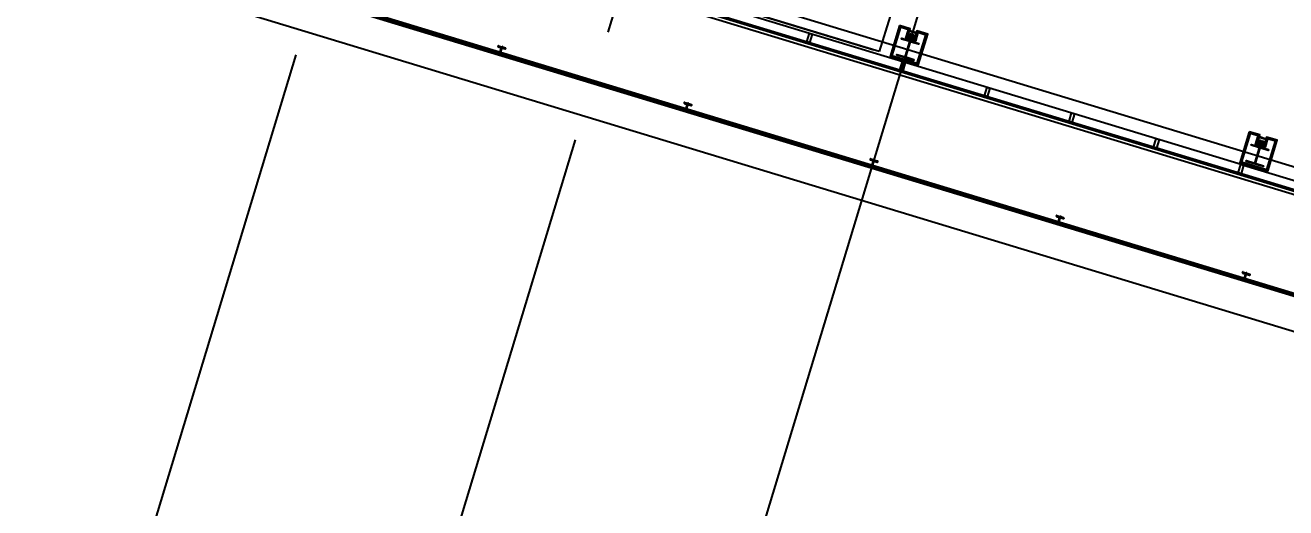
# Model space of a CAD drawing. Header units: metres. Extents: x 854089 to 1083578, y 553449 to 701949.
# Drawn here: x 928750 to 950140, y 584462 to 592639 of the extents above; entities that cross this region are included whole.
import ezdxf

# ---------------------------------------------------------------- set-up
doc = ezdxf.new("R2010")
doc.units = ezdxf.units.M
doc.header["$LTSCALE"] = 300
doc.linetypes.add('CENTER', pattern=[50.8, 31.75, -6.35, 6.35, -6.35])
doc.linetypes.add('업무시설_xr-base$0$CONTINOUS', pattern=[0])
doc.layers.get('Defpoints').update_dxf_attribs({"color": 8})
for name, color, linetype in [('A-CEN-1', 1, 'Continuous'), ('A-DIM', 7, 'Continuous'), ('A-ELE-3', 3, 'Continuous'), ('A-ELE-9', 9, 'Continuous'), ('A-HAT-253', 253, 'Continuous'), ('A-WIN', 4, 'Continuous'), ('A-WIN-GLASS', 4, 'Continuous'), ('DIM', 7, 'Continuous'), ('INT', 117, 'Continuous'), ('KUK-F-LEVEL', 4, 'Continuous'), ('KUK-F-LIGHT', 4, 'Continuous'), ('KUK-WALL-DRYWALL', 4, 'Continuous'), ('KUK-WALL-FIN 1', 30, 'Continuous'), ('RS', 7, 'Continuous'), ('STEL', 3, 'Continuous'), ('STL', 3, 'Continuous')]:
    doc.layers.add(name, color=color, linetype=linetype)
doc.styles.add('TEXT(돋음)', font='')
doc.styles.get('TEXT(돋음)').set_extended_font_data('Dotum')
doc.dimstyles.new('DIM250', dxfattribs={"dimscale": 250, "dimtxt": 3, "dimasz": 1, "dimexe": 2, "dimexo": 3, "dimgap": 1, "dimtad": 1, "dimdec": 0, "dimzin": 0, "dimdsep": 46, "dimlunit": 6, "dimtxsty": 'TEXT(돋음)', "dimblk": 'Z_DOT', "dimcen": 2.5, "dimdle": 2, "dimclrd": 256, "dimclre": 256, "dimclrt": 3, "dimadec": 0, "dimazin": 0, "dimtfac": 1, "dimtdec": 0, "dimtix": 1, "dimtmove": 2, "dimatfit": 3, "dimldrblk": 'Z_DOT', "dimfxl": 1, "dimtolj": 1, "dimtzin": 0, "dimarcsym": 0})

# ---------------------------------------------------------------- blocks, each defined once
blk = doc.blocks.new('고리-flat-19')
at = {"layer": 'A-ELE-9'}
for p, q in [((2157832, 47124), (2157884, 47108)), ((2157838, 47142), (2157889, 47127)), ((2157863, 47040), (2157892, 47136)), ((2157874, 47037), (2157903, 47132)), ((2157892, 47136), (2157903, 47132)), ((2157895, 47105), (2157946, 47089)), ((2157901, 47123), (2157952, 47108)), ((2157863, 47040), (2157874, 47037))]:
    blk.add_line(p, q, dxfattribs=at)
for centre, start, end in [((2157835, 47133), 73.12, 253.12), ((2157949, 47098), 253.12, 73.12)]:
    blk.add_arc(centre, 9.5, start, end, dxfattribs=at)
blk = doc.blocks.new('고리-flat-20')
at = {"layer": 'A-ELE-9'}
for p, q in [((2157832, 47124), (2157884, 47108)), ((2157838, 47142), (2157889, 47127)), ((2157863, 47040), (2157892, 47136)), ((2157874, 47037), (2157903, 47132)), ((2157892, 47136), (2157903, 47132)), ((2157895, 47105), (2157946, 47089)), ((2157901, 47123), (2157952, 47108)), ((2157863, 47040), (2157874, 47037))]:
    blk.add_line(p, q, dxfattribs=at)
for centre, start, end in [((2157835, 47133), 73.12, 253.12), ((2157949, 47098), 253.12, 73.12)]:
    blk.add_arc(centre, 9.5, start, end, dxfattribs=at)
blk = doc.blocks.new('고리-flat-21')
at = {"layer": 'A-ELE-9'}
for p, q in [((2157832, 47124), (2157884, 47108)), ((2157838, 47142), (2157889, 47127)), ((2157863, 47040), (2157892, 47136)), ((2157874, 47037), (2157903, 47132)), ((2157892, 47136), (2157903, 47132)), ((2157895, 47105), (2157946, 47089)), ((2157901, 47123), (2157952, 47108)), ((2157863, 47040), (2157874, 47037))]:
    blk.add_line(p, q, dxfattribs=at)
for centre, start, end in [((2157835, 47133), 73.12, 253.12), ((2157949, 47098), 253.12, 73.12)]:
    blk.add_arc(centre, 9.5, start, end, dxfattribs=at)
blk = doc.blocks.new('고리-flat-22')
at = {"layer": 'A-ELE-9'}
for p, q in [((2157832, 47124), (2157884, 47108)), ((2157838, 47142), (2157889, 47127)), ((2157863, 47040), (2157892, 47136)), ((2157874, 47037), (2157903, 47132)), ((2157892, 47136), (2157903, 47132)), ((2157895, 47105), (2157946, 47089)), ((2157901, 47123), (2157952, 47108)), ((2157863, 47040), (2157874, 47037))]:
    blk.add_line(p, q, dxfattribs=at)
for centre, start, end in [((2157835, 47133), 73.12, 253.12), ((2157949, 47098), 253.12, 73.12)]:
    blk.add_arc(centre, 9.5, start, end, dxfattribs=at)
blk = doc.blocks.new('고리-flat-23')
at = {"layer": 'A-ELE-9'}
for p, q in [((2157832, 47124), (2157884, 47108)), ((2157838, 47142), (2157889, 47127)), ((2157863, 47040), (2157892, 47136)), ((2157874, 47037), (2157903, 47132)), ((2157892, 47136), (2157903, 47132)), ((2157895, 47105), (2157946, 47089)), ((2157901, 47123), (2157952, 47108)), ((2157863, 47040), (2157874, 47037))]:
    blk.add_line(p, q, dxfattribs=at)
for centre, start, end in [((2157835, 47133), 73.12, 253.12), ((2157949, 47098), 253.12, 73.12)]:
    blk.add_arc(centre, 9.5, start, end, dxfattribs=at)
blk = doc.blocks.new('고리')
at = {"layer": 'A-ELE-9'}
for p, q in [((2157832, 47124), (2157884, 47108)), ((2157838, 47142), (2157889, 47127)), ((2157863, 47040), (2157892, 47136)), ((2157874, 47037), (2157903, 47132)), ((2157892, 47136), (2157903, 47132)), ((2157895, 47105), (2157946, 47089)), ((2157901, 47123), (2157952, 47108)), ((2157863, 47040), (2157874, 47037))]:
    blk.add_line(p, q, dxfattribs=at)
for centre, start, end in [((2157835, 47133), 73.12, 253.12), ((2157949, 47098), 253.12, 73.12)]:
    blk.add_arc(centre, 9.5, start, end, dxfattribs=at)
blk = doc.blocks.new('Z_DOT')
at = {"layer": 'DIM', "color": 7}
for p, q in [((0, -2.5), (0, 2.5)), ((-2.5, 0), (2.5, 0))]:
    blk.add_line(p, q, dxfattribs=at)
for radius in [0.75, 0.375]:
    blk.add_circle((0, 0), radius, dxfattribs=at)
blk = doc.blocks.new('*D109')
at = {"layer": 'A-DIM', "lineweight": -2, "transparency": 16777216}
for p, q in [((899568, 591648), (898399, 587795)), ((898783, 588201), (953504, 571596)), ((954767, 574898), (953598, 571045))]:
    blk.add_line(p, q, dxfattribs=at)
at = {"layer": 'Defpoints', "color": 0, "transparency": 16777216}
for p in [(899786, 592366), (954985, 575616), (953743, 571523)]:
    blk.add_point(p, dxfattribs=at)
at = {"layer": 'A-DIM', "lineweight": -2, "transparency": 16777216, "xscale": 250, "yscale": 250, "zscale": 250}
for p, rotation in [((898544, 588273), 163.120000014096), ((953743, 571523), 343.120000014096)]:
    blk.add_blockref('Z_DOT', p, dxfattribs=dict(at, rotation=rotation))
at = {"layer": 'A-DIM', "color": 3, "transparency": 16777216, "insert": (926346, 580566), "char_height": 750, "attachment_point": 5, "rotation": 343.12, "style": 'TEXT(돋음)'}
blk.add_mtext('\\A1;57,684', dxfattribs=at)
blk = doc.blocks.new('*D116')
at = {"layer": 'A-DIM', "lineweight": -2, "transparency": 16777216}
for p, q in [((917735, 586136), (917143, 584185)), ((917527, 584591), (929680, 580903)), ((930366, 582303), (929774, 580352))]:
    blk.add_line(p, q, dxfattribs=at)
at = {"layer": 'Defpoints', "color": 0, "transparency": 16777216}
for p in [(917952, 586853), (930584, 583021), (929919, 580830)]:
    blk.add_point(p, dxfattribs=at)
at = {"layer": 'A-DIM', "lineweight": -2, "transparency": 16777216, "xscale": 250, "yscale": 250, "zscale": 250}
for p, rotation in [((917288, 584663), 163.120000000508), ((929919, 580830), 343.120000000508)]:
    blk.add_blockref('Z_DOT', p, dxfattribs=dict(at, rotation=rotation))
at = {"layer": 'A-DIM', "color": 3, "transparency": 16777216, "insert": (923806, 583414), "char_height": 750, "attachment_point": 5, "rotation": 343.12, "style": 'TEXT(돋음)'}
blk.add_mtext('\\A1;13,200', dxfattribs=at)
blk = doc.blocks.new('*U13')
at = {"layer": 'STEL'}
blk.add_lwpolyline([(-23, -15, -0.414214), (-5, -33), (-5, -267, -0.414214), (-23, -285), (-150, -285), (-150, -300), (150, -300), (150, -285), (23, -285, -0.414214), (5, -267), (5, -33, -0.414214), (23, -15), (150, -15), (150, 0), (-150, 0), (-150, -15)], format="xyb", close=True, dxfattribs=at)
blk = doc.blocks.new('A$C62252109')
at = {"color": 1}
for p, q in [((69, 46, 0), (0, 46, 0)), ((10, 46, 0), (10, 26, 0)), ((30, 11, 0), (30, 80, 0)), ((41, 46, 0), (111, 46, 0)), ((50, 46, 0), (50, 26, 0)), ((56, 46, 0), (56, 26, 0)), ((76, 11, 0), (76, 80, 0)), ((96, 46, 0), (96, 26, 0))]:
    blk.add_line(p, q, dxfattribs=at)
at = {"color": 1, "elevation": 0}
for points in [[(53, 26), (7, 26), (7, 0), (53, 0)], [(53, 26), (99, 26), (99, 0), (53, 0)]]:
    blk.add_lwpolyline(points, close=True, dxfattribs=at)
at = {"color": 1}
for centre in [(30, 46, 0), (76, 46, 0)]:
    blk.add_circle(centre, 14.7, dxfattribs=at)
for centre in [(30, 46, 0), (76, 46, 0)]:
    blk.add_arc(centre, 19.7, 360, 180, dxfattribs=at)

msp = doc.modelspace()

# ---------------------------------------------------------------- linework, layer by layer
at = {"layer": 'A-CEN-1', "linetype": 'CENTER'}
for p, q in [((930583.6, 583020.5), (939040.1, 610889.1)), ((935320.3, 581583.2), (943776.8, 609451.8))]:
    msp.add_line(p, q, dxfattribs=at)
at = {"layer": 'A-CEN-1', "linetype": 'Continuous'}
for p, q in [((940057, 580145.9), (948513.5, 608014.5)), ((902624.3, 604703.2), (960450.8, 587156.2)), ((902014.5, 602693.7), (959841.1, 585146.7))]:
    msp.add_line(p, q, dxfattribs=at)
at = {"layer": 'A-ELE-3', "color": 3}
for p, q in [((902893.4, 602479.3, 0), (956237.8, 586292.3, 0)), ((902269.4, 602016.5, 0), (958865.7, 584842.8, 0)), ((902269.4, 602016.5, 0), (958865.7, 584842.8, 0))]:
    msp.add_line(p, q, dxfattribs=at)
at = {"layer": 'A-HAT-253'}
msp.add_line((904493.4, 603665.8, 0), (950837.6, 589603, 0), dxfattribs=at)
at = {"layer": 'A-WIN', "color": 9}
for p, q in [((949401, 590274.1, 0), (916841.5, 600154, 0)), ((949424.9, 590266.8, 0), (950728, 589871.4, 0))]:
    msp.add_line(p, q, dxfattribs=at)
at = {"layer": 'A-WIN', "color": 7, "elevation": 0}
for points in [[(942029.5, 592327), (942036.4, 592349.9), (942012.5, 592357.2), (942056.7, 592502.6), (942104.5, 592488.1), (942060.4, 592342.7), (942036.4, 592349.9)], [(943608.4, 591847.9), (943615.4, 591870.8), (943591.4, 591878.1), (943635.6, 592023.5), (943683.4, 592009), (943639.3, 591863.6), (943615.4, 591870.8)], [(945043.8, 591412.3), (945050.7, 591435.3), (945026.8, 591442.5), (945070.9, 591588), (945118.8, 591573.5), (945074.6, 591428), (945050.7, 591435.3)], [(946479.1, 590976.8), (946486.1, 590999.7), (946462.2, 591007), (946506.3, 591152.4), (946554.2, 591137.9), (946510, 590992.5), (946486.1, 590999.7)], [(947914.5, 590541.2), (947921.5, 590564.2), (947897.5, 590571.4), (947941.7, 590716.9), (947989.5, 590702.4), (947945.4, 590556.9), (947921.5, 590564.2)], [(949349.9, 590105.7), (949356.8, 590128.6), (949332.9, 590135.9), (949377.1, 590281.3), (949424.9, 590266.8), (949380.8, 590121.4), (949356.8, 590128.6)]]:
    msp.add_lwpolyline(points, dxfattribs=at)
at = {"layer": 'A-WIN-GLASS', "color": 5}
for p, q in [((902851.4, 602448.1, 0), (956486.2, 586173.1, 0)), ((902863.4, 602457, 0), (956489.7, 586184.5, 0))]:
    msp.add_line(p, q, dxfattribs=at)
at = {"layer": 'A-WIN-GLASS'}
for p, q in [((950801.4, 589690.3, 0), (919907.4, 599064.8, 0)), ((950813, 589661.7, 0), (919924.3, 599034.6, 0))]:
    msp.add_line(p, q, dxfattribs=at)
at = {"layer": 'INT'}
msp.add_line((916880, 600194.6, 0), (943147.3, 592224, 0), dxfattribs=at)
at = {"layer": 'KUK-F-LEVEL'}
for p, q in [((943242.7, 592194, 0), (939175.3, 593428.2, 0)), ((943424.5, 592793.1, 0), (943242.7, 592194, 0))]:
    msp.add_line(p, q, dxfattribs=at)
at = {"layer": 'KUK-WALL-DRYWALL', "linetype": '업무시설_xr-base$0$CONTINOUS', "elevation": 0}
for points in [[(943601.8, 592604.3), (943456.6, 592125.9), (943887.1, 591995.1), (944032.4, 592473.5), (943898.5, 592514.2), (943854.9, 592370.7), (943692.2, 592420.1), (943735.8, 592563.6)], [(949534.7, 590803.9), (949389.4, 590325.5), (949820, 590194.8), (949965.3, 590673.2), (949831.3, 590713.9), (949787.7, 590570.3), (949625.1, 590619.7), (949668.6, 590763.3)]]:
    msp.add_lwpolyline(points, close=True, dxfattribs=at)
at = {"layer": 'KUK-WALL-FIN 1', "color": 5, "linetype": '업무시설_xr-base$0$CONTINOUS'}
for p, q in [((943755.3, 592542, 0), (943870.2, 592507.1, 0)), ((943758.3, 592551.5, 0), (943873.1, 592516.7, 0)), ((949688.2, 590741.6, 0), (949803, 590706.8, 0)), ((949691.1, 590751.2, 0), (949805.9, 590716.3, 0))]:
    msp.add_line(p, q, dxfattribs=at)
at = {"layer": 'KUK-WALL-FIN 1', "linetype": '업무시설_xr-base$0$CONTINOUS', "elevation": 0}
for points in [[(943585.2, 592635.4), (943425.4, 592109.2), (943903.8, 591963.9), (944063.6, 592490.2), (943881.8, 592545.4), (943838.2, 592401.8), (943723.4, 592436.7), (943767, 592580.2), (943585.2, 592635.4)], [(949518, 590835.1), (949358.2, 590308.9), (949836.7, 590163.6), (949996.5, 590689.8), (949814.7, 590745), (949771.1, 590601.5), (949656.2, 590636.4), (949699.8, 590779.9), (949518, 590835.1)]]:
    msp.add_lwpolyline(points, dxfattribs=at)

# ---------------------------------------------------------------- block references
for p in [(-1221055, 545148.2, 0), (-1217897.2, 544190, 0), (-1214739.4, 543231.8, 0), (-1211581.5, 542273.6, 0)]:
    msp.add_blockref('고리', p)
at = {"layer": 'KUK-F-LIGHT', "color": 1, "lineweight": 5, "xscale": -1, "rotation": 343.0125221070799}
for p in [(943832.5, 592403.6, 0), (949765.3, 590603.3, 0)]:
    msp.add_blockref('A$C62252109', p, dxfattribs=at)
at = {"layer": 'RS'}
for name, p in [('고리-flat-23', (-1221055, 545148.2, 0)), ('고리-flat-22', (-1217897.2, 544190, 0)), ('고리-flat-21', (-1214739.4, 543231.8, 0)), ('고리-flat-20', (-1211581.5, 542273.6, 0)), ('고리-flat-19', (-1208423.7, 541315.3, 0))]:
    msp.add_blockref(name, p, dxfattribs=at)
at = {"layer": 'STL', "xscale": -1, "rotation": 163.109188070769}
for p in [(943680.8, 592088.2, 0), (949613.7, 590287.9, 0)]:
    msp.add_blockref('*U13', p, dxfattribs=at)

# ---------------------------------------------------------------- dimensions: what is measured, and where the dimension line sits
at = {"layer": 'A-DIM'}
dim = msp.add_aligned_dim(p1=(899785.8, 592365.9, 0), p2=(954984.9, 575616.1, 0), distance=-4277, dimstyle='DIM250', override={"dimfxl": 2}, dxfattribs=at)
dim.commit()
dim.dimension.update_dxf_attribs({"geometry": '*D109', "text_midpoint": (926346.1, 580566, 0)})
dim = msp.add_aligned_dim(p1=(917952.3, 586853.5, 0), p2=(930583.6, 583020.6, 0), distance=-2288.9, dimstyle='DIM250', dxfattribs=at)
dim.commit()
dim.dimension.update_dxf_attribs({"geometry": '*D116', "text_midpoint": (923806, 583414.5, 0)})

doc.saveas('drawing.dxf')
